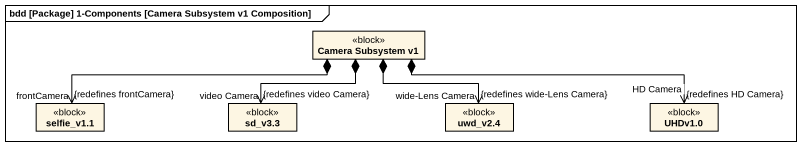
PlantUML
@startuml
mainframe bdd [Package] 1-Components [Camera Subsystem v1 Composition]
hide circle
hide empty members
class "Camera Subsystem v1" as Camera_Subsystem_v1 <<block>>
class "selfie_v1.1" as selfie_v1_1 <<block>>
class "sd_v3.3" as sd_v3_3 <<block>>
class "uwd_v2.4" as uwd_v2_4 <<block>>
class "UHDv1.0" as UHDv1_0 <<block>>
Camera_Subsystem_v1 *-left-> "frontCamera\n{redefines frontCamera}" selfie_v1_1
Camera_Subsystem_v1 *--> "video Camera\n{redefines video Camera}" sd_v3_3
Camera_Subsystem_v1 *--> "wide-Lens Camera\n{redefines wide-Lens Camera}" uwd_v2_4
Camera_Subsystem_v1 *-right-> "HD Camera\n{redefines HD Camera}" UHDv1_0
@enduml
